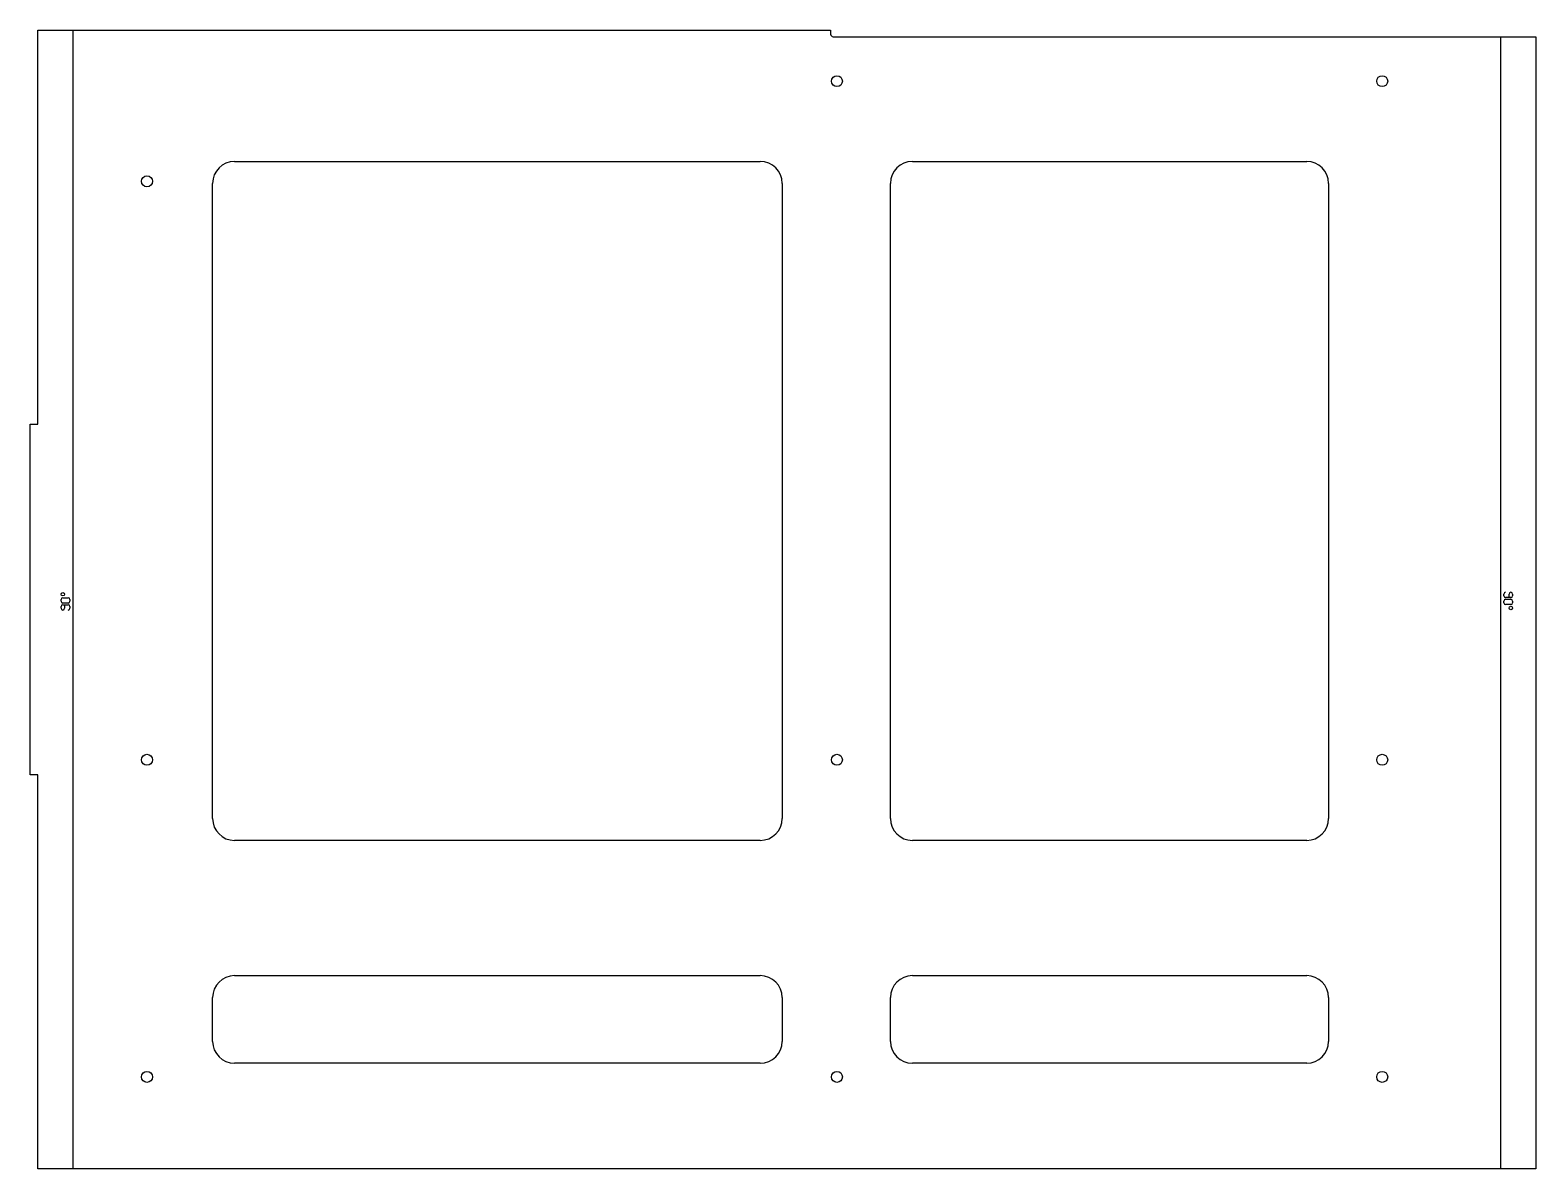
# Model space of a CAD drawing. Header units: millimetres. Extents: x 0 to 344, y 0 to 260.
import ezdxf

# ---------------------------------------------------------------- set-up
doc = ezdxf.new("R2010")
doc.units = ezdxf.units.MM
for name, color, linetype in [('Unfold_Sketch', 7, 'CONTINUOUS'), ('Unfold_Sketch_Bend_Labels', 7, 'CONTINUOUS'), ('Unfold_Sketch_Bends', 7, 'CONTINUOUS'), ('Unfold_Sketch_Holes', 7, 'CONTINUOUS'), ('Unfold_Sketch_Internal', 7, 'CONTINUOUS')]:
    doc.layers.add(name, color=color, linetype=linetype)

msp = doc.modelspace()

# ---------------------------------------------------------------- linework, layer by layer
at = {"layer": 'Unfold_Sketch'}
for p, q in [((1.75, 170), (1.75, 260)), ((1.75, 260), (6.75, 260)), ((6.75, 260), (12.72, 260)), ((12.72, 260), (182.72, 260)), ((182.72, 260), (182.72, 259.1)), ((183.32, 258.5), (332.72, 258.5)), ((332.72, 258.5), (338.69, 258.5)), ((338.69, 258.5), (343.69, 258.5)), ((343.69, 258.5), (343.69, 0)), ((0, 90), (0, 170)), ((0, 170), (1.75, 170)), ((1.75, 90), (0, 90)), ((1.75, 0), (1.75, 90)), ((6.75, 0), (1.75, 0)), ((12.72, 0), (6.75, 0)), ((332.72, 0), (12.72, 0)), ((338.69, 0), (332.72, 0)), ((343.69, 0), (338.69, 0))]:
    msp.add_line(p, q, dxfattribs=at)
msp.add_arc((183.32, 259.1), 0.6, -180, -90, dxfattribs=at)
at = {"layer": 'Unfold_Sketch_Bend_Labels'}
for p, q in [((336.37, 130.85), (336.37, 131.25)), ((337.57, 130.45), (337.57, 131.25)), ((338.37, 131.25), (338.37, 130.85)), ((7.07, 129.6), (7.07, 130)), ((7.07, 128), (7.07, 128.4)), ((7.47, 130.4), (8.67, 130.4)), ((8.67, 129.2), (7.47, 129.2)), ((7.47, 128.8), (8.67, 128.8)), ((7.87, 128.8), (7.87, 128)), ((9.07, 130), (9.07, 129.6)), ((9.07, 128.4), (9.07, 128)), ((336.37, 129.25), (336.37, 129.65)), ((337.97, 130.45), (336.77, 130.45)), ((336.77, 130.05), (337.97, 130.05)), ((337.97, 128.85), (336.77, 128.85)), ((338.37, 129.65), (338.37, 129.25))]:
    msp.add_line(p, q, dxfattribs=at)
for centre in [(7.47, 131.2), (337.97, 128.05)]:
    msp.add_circle(centre, 0.4, dxfattribs=at)
for centre, start, end in [((336.77, 131.25), 90, 180), ((336.77, 130.85), -180, -90), ((337.97, 131.25), 0, 180), ((337.97, 130.85), -90, 0), ((7.47, 130), 90, -180), ((7.47, 129.6), 180, -90), ((7.47, 128.4), 90, 180), ((7.47, 128), 180, 0), ((8.67, 130), 0, 90), ((8.67, 129.6), -90, 0), ((8.67, 128.4), 0, 90), ((8.67, 128), -90, 0), ((336.77, 129.65), 90, 180), ((336.77, 129.25), -180, -90), ((337.97, 129.65), 0, 90), ((337.97, 129.25), -90, 0)]:
    msp.add_arc(centre, 0.4, start, end, dxfattribs=at)
at = {"layer": 'Unfold_Sketch_Bends'}
for p, q in [((9.73, 260), (9.73, 0)), ((335.7, 0), (335.7, 258.5))]:
    msp.add_line(p, q, dxfattribs=at)
at = {"layer": 'Unfold_Sketch_Holes'}
for centre in [(184.15, 248.34), (308.61, 248.34), (26.67, 225.48), (26.67, 93.4), (184.15, 93.4), (308.61, 93.4), (26.67, 21.01), (184.15, 21.01), (308.61, 21.01)]:
    msp.add_circle(centre, 1.25, dxfattribs=at)
at = {"layer": 'Unfold_Sketch_Internal'}
for p, q in [((46.65, 230), (166.65, 230)), ((201.38, 230), (291.38, 230)), ((41.65, 80), (41.65, 225)), ((171.65, 225), (171.65, 80)), ((196.38, 80), (196.38, 225)), ((296.38, 225), (296.38, 80)), ((166.65, 75), (46.65, 75)), ((291.38, 75), (201.38, 75)), ((46.65, 44.12), (166.65, 44.12)), ((201.38, 44.12), (291.38, 44.12)), ((41.65, 29.12), (41.65, 39.12)), ((171.65, 39.12), (171.65, 29.12)), ((196.38, 29.12), (196.38, 39.12)), ((296.38, 39.12), (296.38, 29.12)), ((166.65, 24.12), (46.65, 24.12)), ((291.38, 24.12), (201.38, 24.12))]:
    msp.add_line(p, q, dxfattribs=at)
for centre, start, end in [((46.65, 225), 90, -180), ((166.65, 225), 0, 90), ((201.38, 225), 90, -180), ((291.38, 225), 0, 90), ((46.65, 80), 180, -90), ((166.65, 80), -90, 0), ((201.38, 80), 180, -90), ((291.38, 80), -90, 0), ((46.65, 39.12), 90, 180), ((166.65, 39.12), 0, 90), ((201.38, 39.12), 90, 180), ((291.38, 39.12), 0, 90), ((46.65, 29.12), 180, -90), ((166.65, 29.12), -90, 0), ((201.38, 29.12), 180, -90), ((291.38, 29.12), -90, 0)]:
    msp.add_arc(centre, 5, start, end, dxfattribs=at)

doc.saveas('drawing.dxf')
